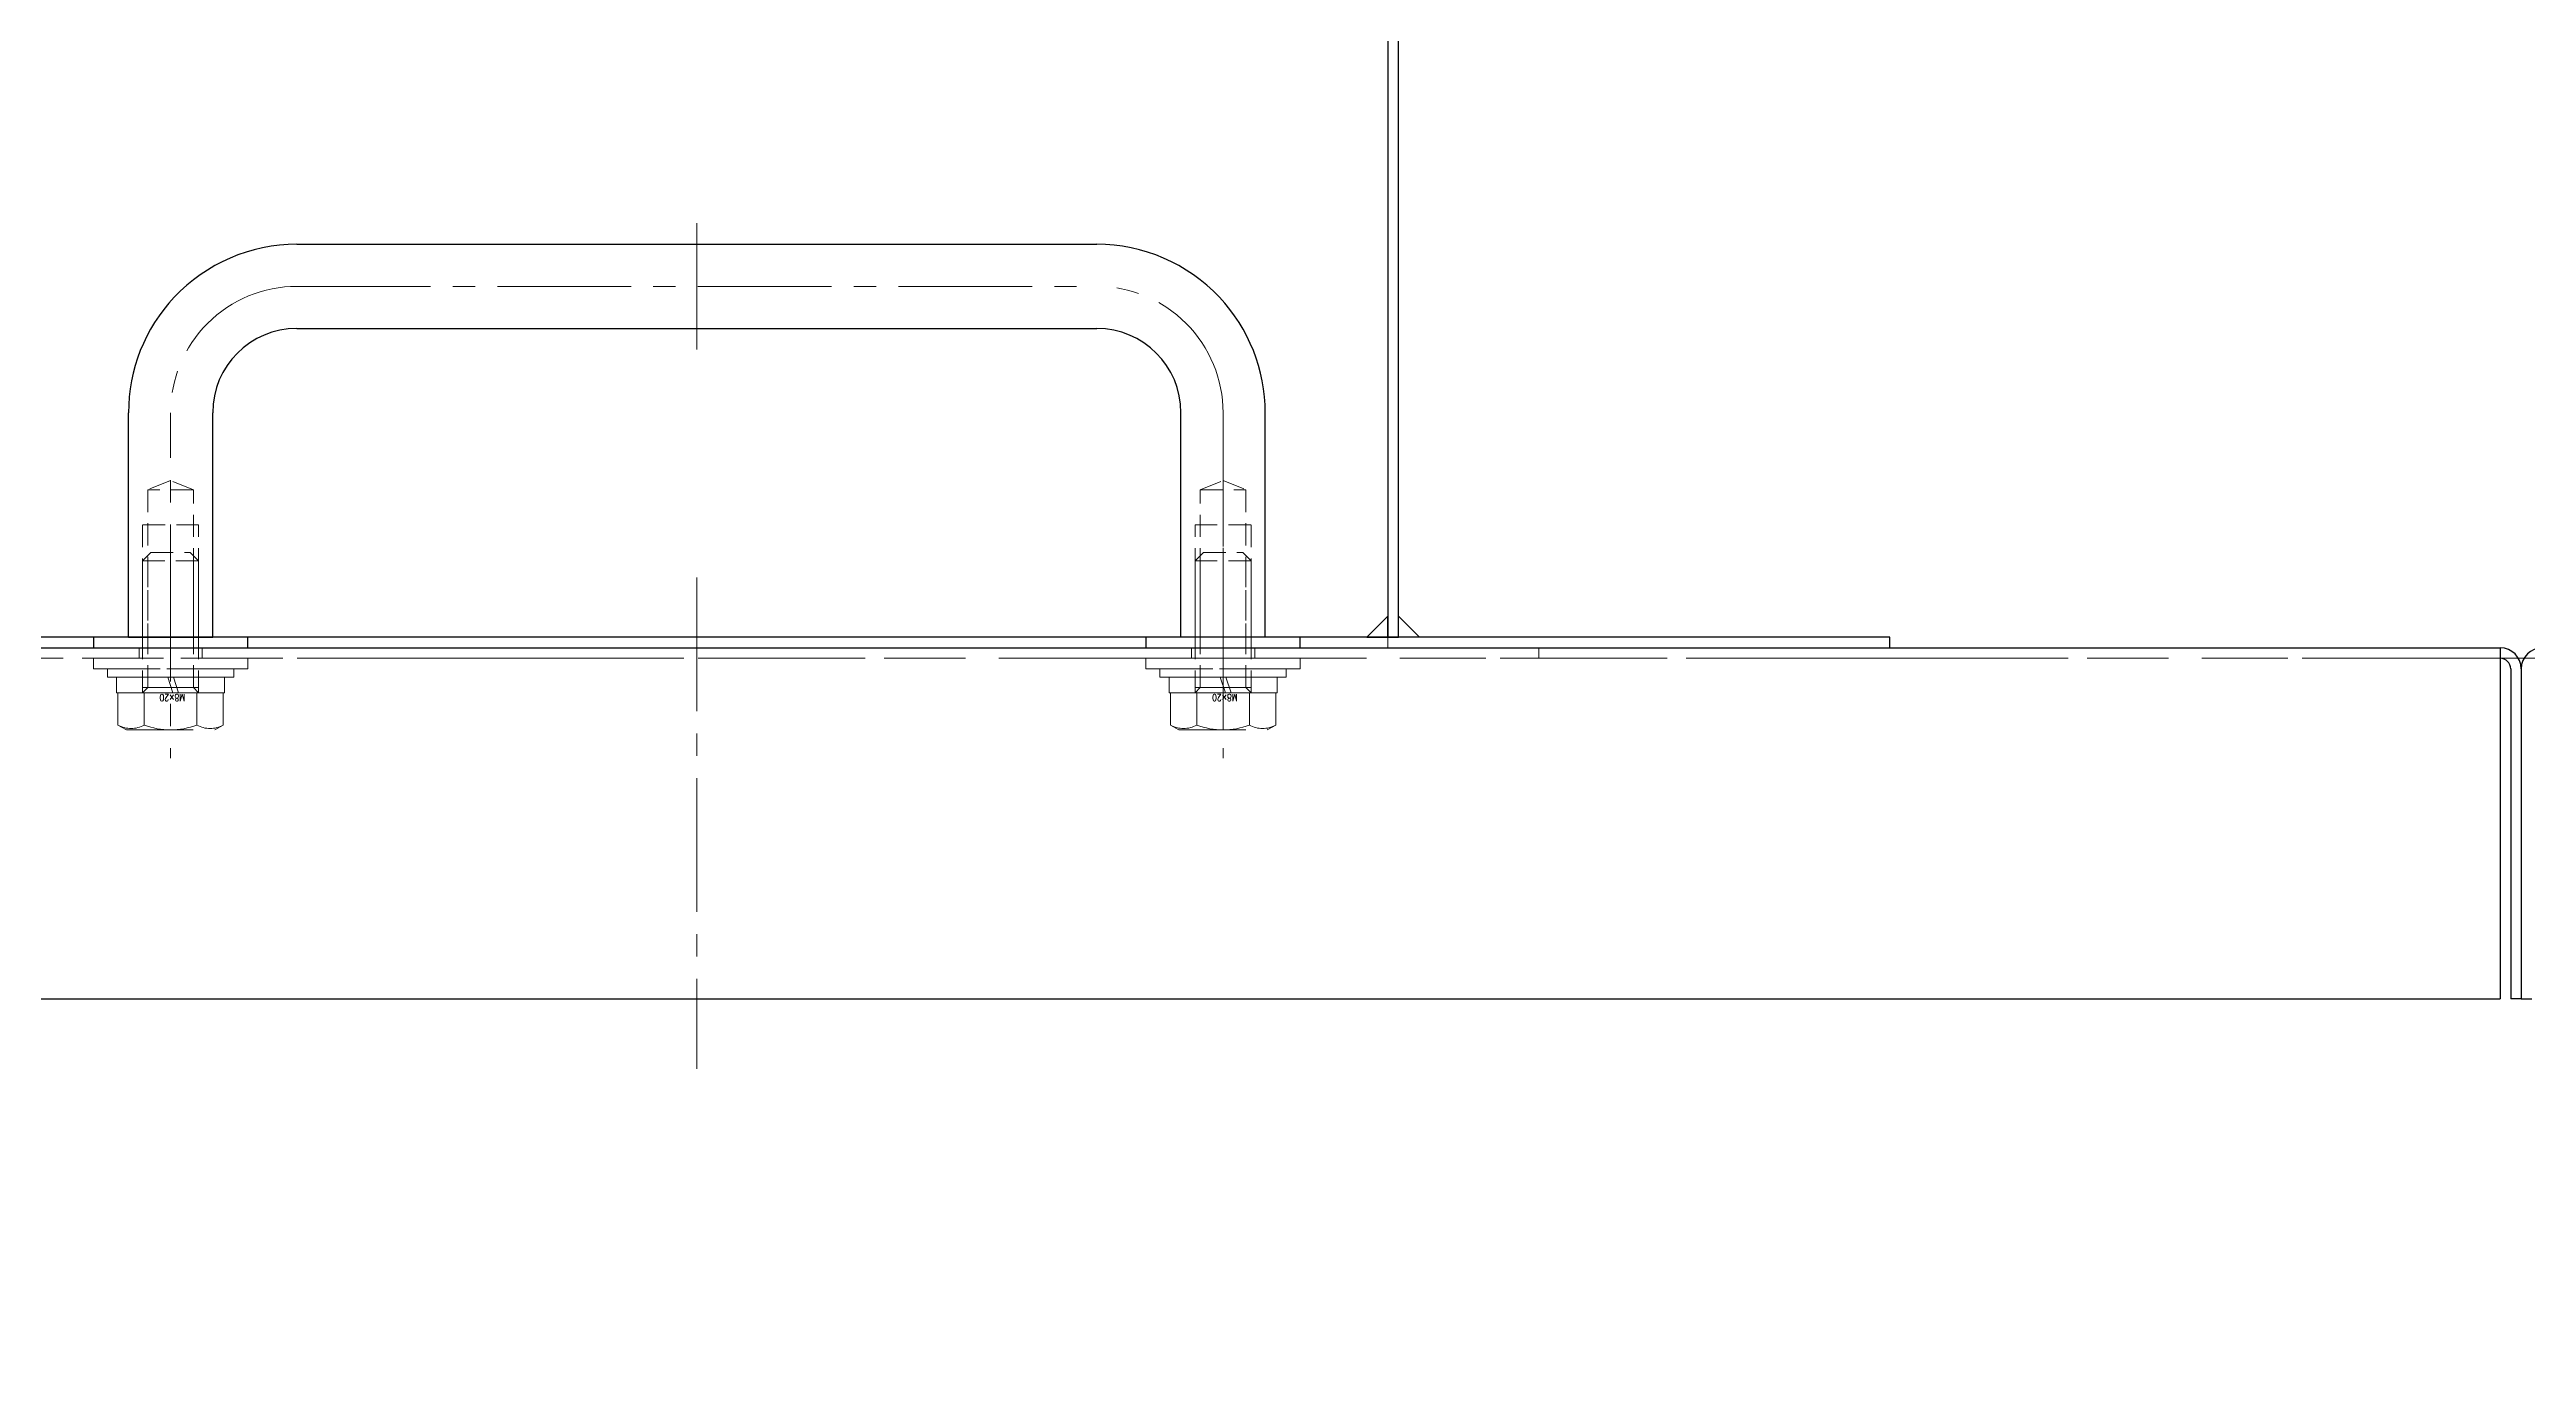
# Model space of a CAD drawing. Header units: millimetres. Extents: x 0 to 51411, y 0 to 16902.
# Drawn here: x 5846.7 to 6199.7, y 11480.1 to 11669.3 of the extents above; entities that cross this region are included whole.
import ezdxf

# ---------------------------------------------------------------- set-up
doc = ezdxf.new("R2010")
doc.units = ezdxf.units.MM
for name, pattern in [('CENTER2', [28.575, 19.05, -3.175, 3.175, -3.175]), ('HIDDEN2', [4.7625, 3.175, -1.5875]), ('PHANTOM2', [31.75, 15.875, -3.175, 3.175, -3.175, 3.175, -3.175])]:
    doc.linetypes.add(name, pattern=pattern)
for name, color, linetype, lineweight in [('01_外形線', 7, 'Continuous', 25), ('03_かくれ線', 6, 'HIDDEN2', 13), ('04_中心線', 1, 'CENTER2', 9), ('05_仮想線', 2, 'PHANTOM2', 13), ('07_寸法線', 3, 'Continuous', 9)]:
    doc.layers.add(name, color=color, linetype=linetype, lineweight=lineweight)
doc.layers.add('10_補助線', color=8, linetype='Continuous', lineweight=13, plot=False)
doc.styles.add('寸法用', font='simplex.shx', dxfattribs={"width": 0.8, "bigfont": '@extfont2.shx'})
doc.dimstyles.new('機械製図用', dxfattribs={"dimtxt": 3.5, "dimasz": 3.5, "dimexe": 2, "dimexo": 0, "dimgap": 1.2, "dimtad": 1, "dimdsep": 46, "dimtxsty": '寸法用', "dimblk": 'OPEN30', "dimcen": 0, "dimclrd": 256, "dimclre": 256, "dimclrt": 7, "dimazin": 2, "dimtm": 1e-09, "dimtfac": 0.75, "dimtmove": 0, "dimatfit": 3, "dimldrblk": 'OPEN30', "dimfxl": 1, "dimlwd": -1, "dimlwe": -1, "dimarcsym": 0})

# ---------------------------------------------------------------- blocks, each defined once
blk = doc.blocks.new('_Open30')
at = {"color": 0, "linetype": 'ByBlock', "lineweight": -2}
for p, q in [((-1, 0.268), (0, 0)), ((0, 0), (-1, -0.268)), ((0, 0), (-1, 0))]:
    blk.add_line(p, q, dxfattribs=at)
blk = doc.blocks.new('*D900')
at = {"layer": '07_寸法線', "transparency": 16777216}
for p, q in [((6064.22, 12067.64), (6836.88, 12067.64)), ((6834.88, 12047.64), (6834.88, 10522.58)), ((6839.88, 10502.58), (6836.88, 10502.58))]:
    blk.add_line(p, q, dxfattribs=at)
at = {"layer": 'Defpoints', "color": 0, "transparency": 16777216}
for p in [(6059.22, 12067.64), (6834.88, 10502.58), (6834.88, 10502.58)]:
    blk.add_point(p, dxfattribs=at)
at = {"layer": '07_寸法線', "transparency": 16777216, "xscale": 20, "yscale": 20, "zscale": 20}
for p, rotation in [((6834.88, 12067.64), 90), ((6834.88, 10502.58), 270)]:
    blk.add_blockref('_Open30', p, dxfattribs=dict(at, rotation=rotation))
at = {"layer": '07_寸法線', "color": 7, "transparency": 16777216, "insert": (6809.88, 11285.11), "char_height": 40, "attachment_point": 5, "rotation": 90, "style": '寸法用'}
blk.add_mtext('1565', dxfattribs=at)

msp = doc.modelspace()

# ---------------------------------------------------------------- linework, layer by layer
at = {"layer": '01_外形線'}
for p, q in [((5881.967, 11641.585), (5995.967, 11641.585)), ((5681.967, 11584.085), (6195.967, 11584.085)), ((6195.967, 11584.085), (6195.967, 11534.085)), ((6197.467, 11581.085), (6197.467, 11534.085)), ((6198.967, 11581.085), (6198.967, 11534.085)), ((6198.967, 11581.085), (6198.967, 11534.085)), ((5681.967, 11534.085), (6195.967, 11534.085)), ((6198.967, 11534.085), (6197.467, 11534.085)), ((6198.967, 11534.085), (6200.467, 11534.085))]:
    msp.add_line(p, q, dxfattribs=at)
at = {"layer": '01_外形線', "ltscale": 3}
for p, q in [((5881.967, 11629.585), (5995.967, 11629.585)), ((5857.967, 11585.585), (5857.967, 11617.585)), ((5869.967, 11585.585), (5869.967, 11617.585)), ((6007.967, 11585.585), (6007.967, 11617.585)), ((6019.967, 11585.585), (6019.967, 11617.585)), ((5857.967, 11585.585), (5869.967, 11585.585)), ((6019.967, 11585.585), (6007.967, 11585.585))]:
    msp.add_line(p, q, dxfattribs=at)
at = {"layer": '01_外形線'}
for points in [[(6037.467, 11585.585), (6038.967, 11585.585), (6038.967, 11934.085), (6037.467, 11934.085)], [(6037.467, 11585.585), (5838.967, 11585.585), (5838.967, 11834.085), (6037.467, 11854.085)], [(5768.967, 11584.085), (6108.967, 11584.085), (6108.967, 11585.585), (5768.967, 11585.585)]]:
    msp.add_lwpolyline(points, close=True, dxfattribs=at)
at = {"layer": '01_外形線', "ltscale": 3}
for points in [[(5852.967, 11584.085), (5874.967, 11584.085), (5874.967, 11585.585), (5852.967, 11585.585)], [(6002.967, 11584.085), (6024.967, 11584.085), (6024.967, 11585.585), (6002.967, 11585.585)]]:
    msp.add_lwpolyline(points, close=True, dxfattribs=at)
at = {"layer": '01_外形線'}
for points in [[(6037.467, 11585.585), (6037.467, 11588.585), (6034.467, 11585.585), (6037.467, 11585.585)], [(6038.967, 11585.585), (6038.967, 11588.585), (6041.967, 11585.585), (6038.967, 11585.585)]]:
    msp.add_lwpolyline(points, dxfattribs=at)
for centre, radius, start, end in [((5881.967, 11617.585), 24, 90, 136.76439), ((5995.967, 11617.585), 24, 43.23561, 90), ((6195.967, 11581.085), 3, 0, 90), ((6195.967, 11581.085), 1.5, 0, 90), ((6201.967, 11581.085), 3, 90, 180)]:
    msp.add_arc(centre, radius, start, end, dxfattribs=at)
at = {"layer": '01_外形線', "ltscale": 3}
for centre, radius, start, end in [((5881.967, 11617.585), 24, 136.76439, 180), ((5995.967, 11617.585), 24, 0, 43.23561), ((5881.967, 11617.585), 12, 90, 180), ((5995.967, 11617.585), 12, 0, 90)]:
    msp.add_arc(centre, radius, start, end, dxfattribs=at)
at = {"layer": '03_かくれ線', "ltscale": 3}
for p, q in [((6037.467, 11585.585), (6037.467, 11584.085)), ((5681.967, 11582.585), (6195.967, 11582.585)), ((5859.467, 11584.085), (5859.467, 11582.585)), ((5868.467, 11584.085), (5868.467, 11582.585)), ((6009.467, 11584.085), (6009.467, 11582.585)), ((6018.467, 11584.085), (6018.467, 11582.585)), ((6058.967, 11584.085), (6058.967, 11582.585))]:
    msp.add_line(p, q, dxfattribs=at)
at = {"layer": '03_かくれ線'}
for points in [[(5867.217, 11606.585), (5863.967, 11607.931), (5860.717, 11606.585)], [(6010.717, 11606.585), (6013.967, 11607.931), (6017.217, 11606.585)], [(5867.217, 11585.585), (5867.217, 11606.585), (5860.717, 11606.585), (5860.717, 11585.585)], [(6010.717, 11585.585), (6010.717, 11606.585), (6017.217, 11606.585), (6017.217, 11585.585)], [(5867.967, 11585.585), (5867.967, 11601.585), (5859.967, 11601.585), (5859.967, 11585.585)], [(6009.967, 11585.585), (6009.967, 11601.585), (6017.967, 11601.585), (6017.967, 11585.585)], [(5859.967, 11596.485), (5861.167, 11597.685)], [(5859.967, 11596.485), (5867.967, 11596.485)], [(5859.967, 11577.685), (5859.967, 11596.485)], [(5860.717, 11578.435), (5860.717, 11597.235)], [(5861.167, 11597.685), (5866.767, 11597.685)], [(5867.967, 11596.485), (5866.767, 11597.685)], [(5867.217, 11578.435), (5867.217, 11597.235)], [(5867.967, 11577.685), (5867.967, 11596.485)], [(6009.967, 11596.485), (6011.167, 11597.685)], [(6009.967, 11596.485), (6017.967, 11596.485)], [(6009.967, 11577.685), (6009.967, 11596.485)], [(6010.717, 11578.435), (6010.717, 11597.235)], [(6011.167, 11597.685), (6016.767, 11597.685)], [(6017.967, 11596.485), (6016.767, 11597.685)], [(6017.217, 11578.435), (6017.217, 11597.235)], [(6017.967, 11577.685), (6017.967, 11596.485)]]:
    msp.add_lwpolyline(points, dxfattribs=at)
at = {"layer": '03_かくれ線', "ltscale": 3}
for points in [[(5852.967, 11581.085), (5874.967, 11581.085), (5874.967, 11582.585), (5852.967, 11582.585)], [(6002.967, 11581.085), (6024.967, 11581.085), (6024.967, 11582.585), (6002.967, 11582.585)], [(5872.967, 11581.085), (5854.967, 11581.085), (5854.967, 11579.885), (5872.967, 11579.885)], [(6022.967, 11581.085), (6004.967, 11581.085), (6004.967, 11579.885), (6022.967, 11579.885)]]:
    msp.add_lwpolyline(points, close=True, dxfattribs=at)
for points in [[(5856.267, 11579.885), (5863.567, 11579.885)], [(5856.267, 11579.885), (5856.267, 11577.685)], [(5867.967, 11578.435), (5859.967, 11578.435)], [(5860.717, 11578.435), (5859.967, 11577.685)], [(5863.567, 11579.885), (5864.295, 11577.685)], [(5864.367, 11579.885), (5871.667, 11579.885)], [(5864.367, 11579.885), (5865.095, 11577.685)], [(5867.217, 11578.435), (5867.967, 11577.685)], [(5871.667, 11577.685), (5871.667, 11579.885)], [(6006.267, 11579.885), (6013.567, 11579.885)], [(6006.267, 11579.885), (6006.267, 11577.685)], [(6017.967, 11578.435), (6009.967, 11578.435)], [(6010.717, 11578.435), (6009.967, 11577.685)], [(6013.567, 11579.885), (6014.295, 11577.685)], [(6014.367, 11579.885), (6021.667, 11579.885)], [(6014.367, 11579.885), (6015.095, 11577.685)], [(6017.217, 11578.435), (6017.967, 11577.685)], [(6021.667, 11577.685), (6021.667, 11579.885)], [(5856.267, 11577.685), (5864.295, 11577.685)], [(5871.472, 11577.685), (5856.461, 11577.685)], [(5856.461, 11577.685), (5856.461, 11573.081)], [(5856.461, 11577.685), (5871.472, 11577.685)], [(5860.214, 11577.685), (5860.214, 11573.081)], [(5865.095, 11577.685), (5871.667, 11577.685)], [(5867.72, 11577.685), (5867.72, 11573.081)], [(5871.472, 11577.685), (5871.472, 11573.081)], [(6006.267, 11577.685), (6014.295, 11577.685)], [(6021.472, 11577.685), (6006.461, 11577.685)], [(6006.461, 11577.685), (6006.461, 11573.081)], [(6006.461, 11577.685), (6021.472, 11577.685)], [(6010.214, 11577.685), (6010.214, 11573.081)], [(6015.095, 11577.685), (6021.667, 11577.685)], [(6017.72, 11577.685), (6017.72, 11573.081)], [(6021.472, 11577.685), (6021.472, 11573.081)], [(5856.461, 11573.081), (5857.667, 11572.385)], [(5857.667, 11572.385), (5870.267, 11572.385)], [(5871.472, 11573.081), (5870.267, 11572.385)], [(6006.461, 11573.081), (6007.667, 11572.385)], [(6007.667, 11572.385), (6020.267, 11572.385)], [(6021.472, 11573.081), (6020.267, 11572.385)]]:
    msp.add_lwpolyline(points, dxfattribs=at)
for points in [[(5856.461, 11573.081, 0.2679491), (5860.214, 11573.081)], [(5860.214, 11573.081, 0.1854692), (5867.72, 11573.081)], [(5867.72, 11573.081, 0.2679491), (5871.472, 11573.081)], [(6006.461, 11573.081, 0.2679491), (6010.214, 11573.081)], [(6010.214, 11573.081, 0.1854692), (6017.72, 11573.081)], [(6017.72, 11573.081, 0.2679491), (6021.472, 11573.081)]]:
    msp.add_lwpolyline(points, format="xyb", dxfattribs=at)
at = {"layer": '04_中心線'}
for p, q in [((5938.967, 11644.585), (5938.967, 11626.585)), ((5863.967, 11598.335), (5863.967, 11568.335)), ((6013.967, 11598.335), (6013.967, 11568.335)), ((5938.967, 11594.085), (5938.967, 11524.085))]:
    msp.add_line(p, q, dxfattribs=at)
msp.add_lwpolyline([(5863.967, 11582.585), (5863.967, 11617.585, -0.4142136), (5881.967, 11635.585), (5995.967, 11635.585, -0.4142136), (6013.967, 11617.585), (6013.967, 11582.585)], format="xyb", dxfattribs=at)
msp.add_lwpolyline([(6013.967, 11572.385), (6013.967, 11597.685)], dxfattribs=at)
at = {"layer": '05_仮想線', "ltscale": 3}
msp.add_lwpolyline([(5698.967, 11582.585), (6698.967, 11582.585), (6698.967, 10502.585), (5698.967, 10502.585)], close=True, dxfattribs=at)

# ---------------------------------------------------------------- texts
at = {"layer": '10_補助線', "ltscale": 3, "style": '寸法用', "width": 0.8}
for p in [(5866.03, 11577.485), (6016.03, 11577.485)]:
    msp.add_text('M8×20', height=1, rotation=180, dxfattribs=at).set_placement(p)

# ---------------------------------------------------------------- dimensions: what is measured, and where the dimension line sits
at = {"layer": '07_寸法線'}
dim = msp.add_linear_dim(base=(6834.876, 10502.585), p1=(6059.217, 12067.64), p2=(6834.876, 10502.585), angle=90, dimstyle='機械製図用', override={"dimtxt": 40, "dimasz": 20, "dimexo": 5, "dimgap": 5, "dimdec": 0}, dxfattribs=at)
dim.commit()
dim.dimension.update_dxf_attribs({"geometry": '*D900', "text_midpoint": (6809.876, 11285.112)})

doc.saveas('drawing.dxf')
